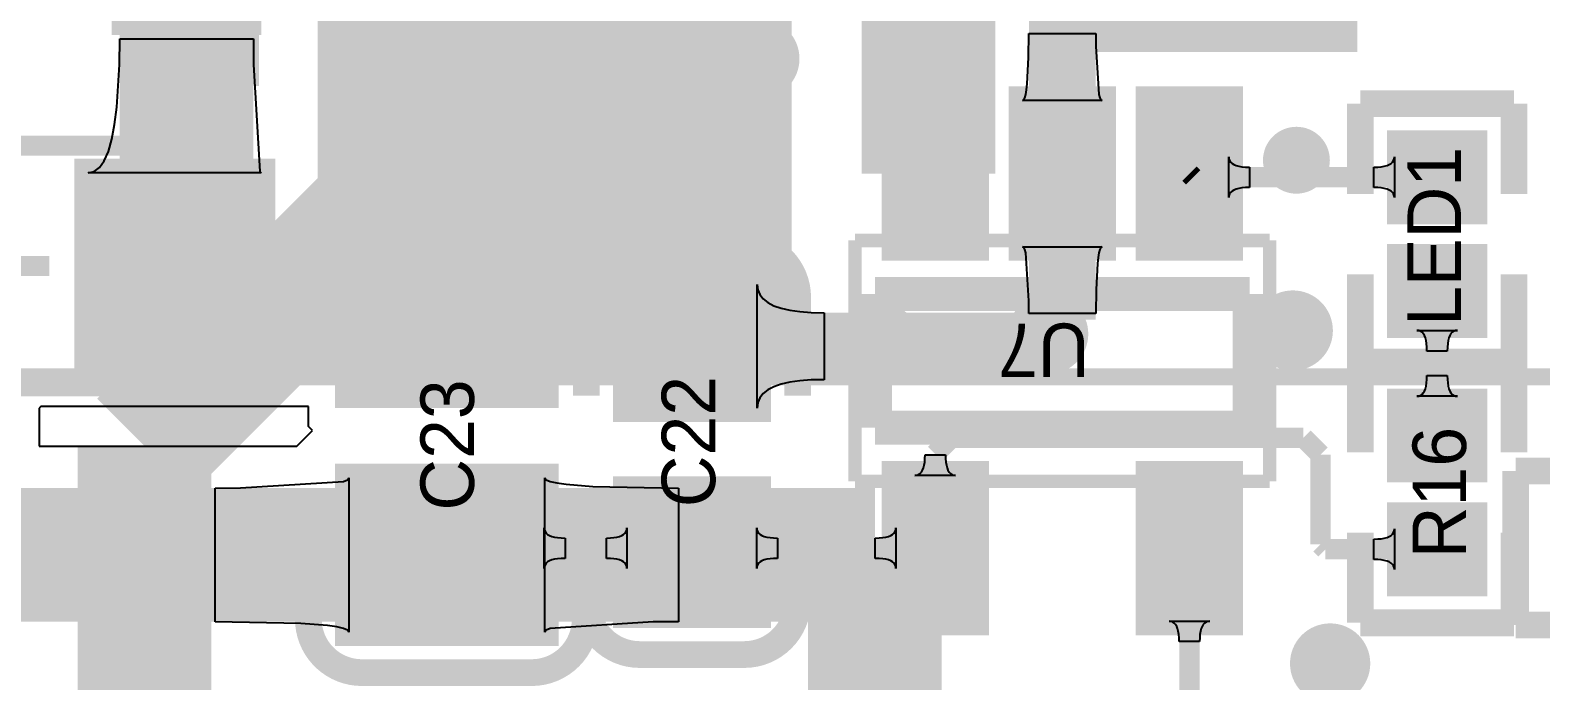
# Model space of a CAD drawing. Extents: x 53.3 to 135, y 28 to 125.4.
# Drawn here: x 97.09 to 108.38, y 46.51 to 51.37 of the extents above; entities that cross this region are included whole.
import ezdxf

# ---------------------------------------------------------------- set-up
doc = ezdxf.new("R2010")
doc.units = 0
doc.header["$MEASUREMENT"] = 0
for name, color, linetype in [('BOTTOMLAYER', 5, 'CONTINUOUS'), ('BOTTOMOVERLAY', 54, 'CONTINUOUS'), ('MECHANICAL13', 56, 'CONTINUOUS'), ('MULTILAYER', 9, 'CONTINUOUS'), ('TOPLAYER', 1, 'CONTINUOUS'), ('TOPOVERLAY', 2, 'CONTINUOUS'), ('TOPPASTE', 8, 'CONTINUOUS'), ('TOPSOLDER', 216, 'CONTINUOUS')]:
    doc.layers.add(name, color=color, linetype=linetype)

msp = doc.modelspace()

# ---------------------------------------------------------------- linework, layer by layer
at = {"layer": 'BOTTOMLAYER', "const_width": 1.000001}
for points in [[(98.298, 50.9524), (98.298, 54.1274)], [(99.7458, 50.0634), (99.7458, 53.213)], [(97.9424, 48.26), (99.7458, 50.0634)], [(97.9424, 44.0182), (97.9424, 48.26)]]:
    msp.add_lwpolyline(points, dxfattribs=at)
at = {"layer": 'BOTTOMLAYER'}
for points, const_width in [([(106.3776, 51.5112, 1), (106.6776, 51.5112, 1)], 0.299999), ([(102.3898, 51.1556, 1), (102.6898, 51.1556, 1)], 0.299999), ([(98.098, 50.9524, 1), (98.498, 50.9524, 1)], 0.399999), ([(101.5516, 51.0286, 1), (101.8516, 51.0286, 1)], 0.299999), ([(100.6372, 50.7492, 1), (100.9372, 50.7492, 1)], 0.299999), ([(102.2374, 50.1142, 1), (102.5374, 50.1142, 1)], 0.299999), ([(101.0436, 49.4284, 1), (101.3436, 49.4284, 1)], 0.299999), ([(104.5488, 49.0982, 1), (104.8488, 49.0982, 1)], 0.299999), ([(106.3776, 49.1236, 1), (106.6776, 49.1236, 1)], 0.299999), ([(103.3042, 49.022, 1), (103.6042, 49.022, 1)], 0.299999), ([(106.657, 46.6344, 1), (106.957, 46.6344, 1)], 0.299999)]:
    msp.add_lwpolyline(points, format="xyb", close=True, dxfattribs=dict(at, const_width=const_width))
at = {"layer": 'BOTTOMOVERLAY', "const_width": 0.127}
msp.add_lwpolyline([(79.353113, 48.777027), (122.553136, 48.777027)], dxfattribs=at)
at = {"layer": 'MECHANICAL13', "const_width": 0.1}
for points in [[(103.254848, 47.996602), (103.254848, 49.796603)], [(103.254848, 49.796603), (106.354847, 49.796603)], [(106.354847, 47.996602), (106.354847, 49.796603)], [(103.254848, 47.996602), (106.354847, 47.996602)]]:
    msp.add_lwpolyline(points, dxfattribs=at)
at = {"layer": 'MULTILAYER'}
for points, const_width in [([(106.3776, 51.5112, 1), (106.6776, 51.5112, 1)], 0.299999), ([(102.3898, 51.1556, 1), (102.6898, 51.1556, 1)], 0.299999), ([(98.098, 50.9524, 1), (98.498, 50.9524, 1)], 0.399999), ([(101.5516, 51.0286, 1), (101.8516, 51.0286, 1)], 0.299999), ([(100.6372, 50.7492, 1), (100.9372, 50.7492, 1)], 0.299999), ([(102.2374, 50.1142, 1), (102.5374, 50.1142, 1)], 0.299999), ([(101.0436, 49.4284, 1), (101.3436, 49.4284, 1)], 0.299999), ([(104.5488, 49.0982, 1), (104.8488, 49.0982, 1)], 0.299999), ([(106.3776, 49.1236, 1), (106.6776, 49.1236, 1)], 0.299999), ([(103.3042, 49.022, 1), (103.6042, 49.022, 1)], 0.299999), ([(106.657, 46.6344, 1), (106.957, 46.6344, 1)], 0.299999)]:
    msp.add_lwpolyline(points, format="xyb", close=True, dxfattribs=dict(at, const_width=const_width))
at = {"layer": 'TOPLAYER'}
for p, q in [((97.75506, 51.113152), (97.757412, 51.303151)), ((97.757412, 51.303151), (98.75741, 51.303151)), ((98.75741, 51.303151), (98.757999, 51.113152)), ((104.552971, 51.163553), (104.554848, 51.343552)), ((104.554848, 51.343552), (105.054847, 51.343552)), ((105.054847, 51.343552), (105.055317, 51.248554)), ((104.543111, 50.968554), (104.552971, 51.163553)), ((105.055317, 51.248554), (105.077854, 50.888555)), ((97.736246, 50.79315), (97.75506, 51.113152)), ((98.757999, 51.113152), (98.804989, 50.313151)), ((104.537944, 50.923553), (104.543111, 50.968554)), ((104.507896, 50.843553), (104.516817, 50.848555)), ((105.101799, 50.843553), (104.507896, 50.843553)), ((104.516817, 50.848555), (104.5248, 50.863553)), ((104.5248, 50.863553), (104.531841, 50.888555)), ((104.531841, 50.888555), (104.537944, 50.923553)), ((105.077854, 50.888555), (105.084895, 50.863553)), ((105.084895, 50.863553), (105.092878, 50.848555)), ((105.092878, 50.848555), (105.101799, 50.843553)), ((97.719784, 50.66315), (97.736246, 50.79315)), ((97.698621, 50.55315), (97.719784, 50.66315)), ((97.672751, 50.46315), (97.698621, 50.55315)), ((97.606907, 50.343151), (97.642182, 50.39315)), ((97.642182, 50.39315), (97.672751, 50.46315)), ((106.048752, 50.116877), (106.048752, 50.42088)), ((106.048752, 50.42088), (106.050301, 50.40644)), ((106.050301, 50.40644), (106.054954, 50.393519)), ((106.054954, 50.393519), (106.062706, 50.382119)), ((106.062706, 50.382119), (106.07356, 50.372239)), ((106.07356, 50.372239), (106.087515, 50.363879)), ((107.249313, 50.363879), (107.263268, 50.372239)), ((107.263268, 50.372239), (107.274121, 50.382119)), ((107.274121, 50.382119), (107.281873, 50.393519)), ((107.281873, 50.393519), (107.286527, 50.40644)), ((107.286527, 50.40644), (107.288076, 50.42088)), ((107.288076, 50.42088), (107.288076, 50.116877)), ((97.522248, 50.303151), (97.56693, 50.313151)), ((98.81615, 50.303151), (97.522248, 50.303151)), ((97.56693, 50.313151), (97.606907, 50.343151)), ((98.804989, 50.313151), (98.81615, 50.303151)), ((106.087515, 50.363879), (106.104568, 50.357039)), ((106.104568, 50.357039), (106.124726, 50.351718)), ((106.124726, 50.351718), (106.147984, 50.347918)), ((106.147984, 50.347918), (106.174342, 50.34564)), ((106.174342, 50.34564), (106.203801, 50.344878)), ((106.203801, 50.344878), (106.203801, 50.192879)), ((107.133027, 50.344878), (107.162486, 50.34564)), ((107.133027, 50.192879), (107.133027, 50.344878)), ((107.162486, 50.34564), (107.188843, 50.347918)), ((107.188843, 50.347918), (107.212102, 50.351718)), ((107.212102, 50.351718), (107.232259, 50.357039)), ((107.232259, 50.357039), (107.249313, 50.363879)), ((106.054954, 50.144238), (106.050301, 50.131317)), ((106.062706, 50.155638), (106.054954, 50.144238)), ((106.07356, 50.165518), (106.062706, 50.155638)), ((106.087515, 50.173877), (106.07356, 50.165518)), ((106.104568, 50.180718), (106.087515, 50.173877)), ((106.124726, 50.186039), (106.104568, 50.180718)), ((106.147984, 50.189839), (106.124726, 50.186039)), ((106.174342, 50.192117), (106.147984, 50.189839)), ((106.203801, 50.192879), (106.174342, 50.192117)), ((107.162486, 50.192117), (107.133027, 50.192879)), ((107.188843, 50.189839), (107.162486, 50.192117)), ((107.212102, 50.186039), (107.188843, 50.189839)), ((107.232259, 50.180718), (107.212102, 50.186039)), ((107.249313, 50.173877), (107.232259, 50.180718)), ((107.263268, 50.165518), (107.249313, 50.173877)), ((107.274121, 50.155638), (107.263268, 50.165518)), ((107.281873, 50.144238), (107.274121, 50.155638)), ((107.286527, 50.131317), (107.281873, 50.144238)), ((106.050301, 50.131317), (106.048752, 50.116877)), ((107.288076, 50.116877), (107.286527, 50.131317)), ((104.516817, 49.74465), (104.507896, 49.749652)), ((104.507896, 49.749652), (105.101799, 49.749652)), ((104.5248, 49.729652), (104.516817, 49.74465)), ((104.531841, 49.70465), (104.5248, 49.729652)), ((104.554378, 49.344651), (104.531841, 49.70465)), ((105.077854, 49.70465), (105.071751, 49.669652)), ((105.084895, 49.729652), (105.077854, 49.70465)), ((105.092878, 49.74465), (105.084895, 49.729652)), ((105.101799, 49.749652), (105.092878, 49.74465)), ((105.066584, 49.624651), (105.056724, 49.429652)), ((105.071751, 49.669652), (105.066584, 49.624651)), ((102.523201, 48.544246), (102.523201, 49.468151)), ((102.523201, 49.468151), (102.528202, 49.427879)), ((102.528202, 49.427879), (102.543201, 49.391847)), ((102.543201, 49.391847), (102.568202, 49.360056)), ((102.568202, 49.360056), (102.603201, 49.332502)), ((105.056724, 49.429652), (105.054847, 49.249653)), ((102.603201, 49.332502), (102.648202, 49.309188)), ((102.648202, 49.309188), (102.703201, 49.29011)), ((102.703201, 49.29011), (102.768202, 49.275274)), ((102.768202, 49.275274), (102.8432, 49.264677)), ((102.8432, 49.264677), (102.928202, 49.258317)), ((102.928202, 49.258317), (103.0232, 49.256198)), ((103.0232, 49.256198), (103.0232, 48.756199)), ((104.554848, 49.249653), (104.554378, 49.344651)), ((105.054847, 49.249653), (104.554848, 49.249653)), ((107.469419, 49.123425), (107.454979, 49.124974)), ((107.454979, 49.124974), (107.758982, 49.124974)), ((107.48234, 49.118771), (107.469419, 49.123425)), ((107.49374, 49.111019), (107.48234, 49.118771)), ((107.50362, 49.100166), (107.49374, 49.111019)), ((107.51198, 49.086211), (107.50362, 49.100166)), ((107.51882, 49.069158), (107.51198, 49.086211)), ((107.524141, 49.049), (107.51882, 49.069158)), ((107.527941, 49.025741), (107.524141, 49.049)), ((107.530219, 48.999384), (107.527941, 49.025741)), ((107.68602, 49.025741), (107.683742, 48.999384)), ((107.68982, 49.049), (107.68602, 49.025741)), ((107.695141, 49.069158), (107.68982, 49.049)), ((107.701982, 49.086211), (107.695141, 49.069158)), ((107.710341, 49.100166), (107.701982, 49.086211)), ((107.720221, 49.111019), (107.710341, 49.100166)), ((107.731621, 49.118771), (107.720221, 49.111019)), ((107.744542, 49.123425), (107.731621, 49.118771)), ((107.758982, 49.124974), (107.744542, 49.123425)), ((107.530981, 48.969925), (107.530219, 48.999384)), ((107.68298, 48.969925), (107.530981, 48.969925)), ((107.683742, 48.999384), (107.68298, 48.969925)), ((107.530219, 48.757972), (107.530981, 48.787431)), ((107.530981, 48.787431), (107.68298, 48.787431)), ((107.68298, 48.787431), (107.683742, 48.757972)), ((102.603201, 48.679895), (102.568202, 48.652341)), ((102.648202, 48.70321), (102.603201, 48.679895)), ((102.703201, 48.722288), (102.648202, 48.70321)), ((102.768202, 48.737124), (102.703201, 48.722288)), ((102.8432, 48.747721), (102.768202, 48.737124)), ((102.928202, 48.754081), (102.8432, 48.747721)), ((103.0232, 48.756199), (102.928202, 48.754081)), ((107.51198, 48.671145), (107.51882, 48.688198)), ((107.51882, 48.688198), (107.524141, 48.708356)), ((107.524141, 48.708356), (107.527941, 48.731614)), ((107.527941, 48.731614), (107.530219, 48.757972)), ((107.683742, 48.757972), (107.68602, 48.731614)), ((107.68602, 48.731614), (107.68982, 48.708356)), ((107.68982, 48.708356), (107.695141, 48.688198)), ((107.695141, 48.688198), (107.701982, 48.671145)), ((102.528202, 48.584518), (102.523201, 48.544246)), ((102.543201, 48.62055), (102.528202, 48.584518)), ((102.568202, 48.652341), (102.543201, 48.62055)), ((107.454979, 48.632382), (107.469419, 48.633931)), ((107.758982, 48.632382), (107.454979, 48.632382)), ((107.469419, 48.633931), (107.48234, 48.638584)), ((107.48234, 48.638584), (107.49374, 48.646337)), ((107.49374, 48.646337), (107.50362, 48.65719)), ((107.50362, 48.65719), (107.51198, 48.671145)), ((107.701982, 48.671145), (107.710341, 48.65719)), ((107.710341, 48.65719), (107.720221, 48.646337)), ((107.720221, 48.646337), (107.731621, 48.638584)), ((107.731621, 48.638584), (107.744542, 48.633931)), ((107.744542, 48.633931), (107.758982, 48.632382)), ((97.169201, 48.556202), (97.155, 48.542001)), ((97.155, 48.542001), (97.155, 48.26)), ((97.169204, 48.5562), (97.169201, 48.556202)), ((99.169197, 48.5562), (97.169204, 48.5562)), ((99.169197, 48.404991), (99.169197, 48.5562)), ((99.081798, 48.26), (99.197993, 48.376195)), ((99.197993, 48.376195), (99.169197, 48.404991)), ((97.155, 48.26), (99.081798, 48.26)), ((103.766689, 48.096322), (103.77201, 48.11648)), ((103.77201, 48.11648), (103.77581, 48.139739)), ((103.77581, 48.139739), (103.778088, 48.166096)), ((103.778088, 48.166096), (103.778848, 48.195555)), ((103.778848, 48.195555), (103.930851, 48.195555)), ((103.930851, 48.195555), (103.931611, 48.166096)), ((103.931611, 48.166096), (103.933889, 48.139739)), ((103.933889, 48.139739), (103.937689, 48.11648)), ((103.937689, 48.11648), (103.94301, 48.096322)), ((99.431048, 47.995446), (99.461048, 48.008527)), ((99.461048, 48.008527), (99.471048, 48.023148)), ((99.471048, 48.023148), (99.471048, 46.869246)), ((100.934952, 46.869246), (100.934952, 48.023148)), ((100.934952, 48.023148), (100.944952, 48.008527)), ((100.944952, 48.008527), (100.974952, 47.995446)), ((103.702848, 48.040506), (103.717288, 48.042055)), ((104.006851, 48.040506), (103.702848, 48.040506)), ((103.717288, 48.042055), (103.730209, 48.046709)), ((103.730209, 48.046709), (103.741609, 48.054461)), ((103.741609, 48.054461), (103.751489, 48.065314)), ((103.751489, 48.065314), (103.759848, 48.079269)), ((103.759848, 48.079269), (103.766689, 48.096322)), ((103.94301, 48.096322), (103.949851, 48.079269)), ((103.949851, 48.079269), (103.95821, 48.065314)), ((103.95821, 48.065314), (103.96809, 48.054461)), ((103.96809, 48.054461), (103.97949, 48.046709)), ((103.97949, 48.046709), (103.992411, 48.042055)), ((103.992411, 48.042055), (104.006851, 48.040506)), ((98.471048, 47.946198), (98.661047, 47.946965)), ((98.471048, 46.946195), (98.471048, 47.946198)), ((98.661047, 47.946965), (99.431048, 47.995446)), ((100.974952, 47.995446), (101.024952, 47.983902)), ((101.024952, 47.983902), (101.094951, 47.973899)), ((101.094951, 47.973899), (101.294951, 47.95851)), ((101.294951, 47.95851), (101.934952, 47.946198)), ((101.934952, 47.946198), (101.934952, 46.946195)), ((100.931904, 47.344602), (100.931904, 47.648604)), ((100.931904, 47.648604), (100.933453, 47.634164)), ((100.933453, 47.634164), (100.938106, 47.621243)), ((100.938106, 47.621243), (100.945859, 47.609844)), ((100.945859, 47.609844), (100.956712, 47.599963)), ((100.956712, 47.599963), (100.970667, 47.591604)), ((100.970667, 47.591604), (100.98772, 47.584764)), ((100.98772, 47.584764), (101.007878, 47.579443)), ((101.007878, 47.579443), (101.031137, 47.575643)), ((101.031137, 47.575643), (101.057494, 47.573364)), ((101.057494, 47.573364), (101.086953, 47.572605)), ((101.086953, 47.572605), (101.086953, 47.420601)), ((101.397298, 47.572605), (101.426178, 47.573364)), ((101.397298, 47.420601), (101.397298, 47.572605)), ((101.426178, 47.573364), (101.452017, 47.575643)), ((101.452017, 47.575643), (101.474819, 47.579443)), ((101.474819, 47.579443), (101.49458, 47.584764)), ((101.49458, 47.584764), (101.511298, 47.591604)), ((101.511298, 47.591604), (101.524979, 47.599963)), ((101.524979, 47.599963), (101.535619, 47.609844)), ((101.535619, 47.609844), (101.543218, 47.621243)), ((101.543218, 47.621243), (101.54778, 47.634164)), ((101.54778, 47.634164), (101.549299, 47.648604)), ((101.549299, 47.648604), (101.549299, 47.344602)), ((102.520153, 47.344602), (102.520153, 47.648604)), ((102.520153, 47.648604), (102.521702, 47.634164)), ((102.521702, 47.634164), (102.526356, 47.621243)), ((102.526356, 47.621243), (102.534108, 47.609844)), ((102.534108, 47.609844), (102.544961, 47.599963)), ((102.544961, 47.599963), (102.558916, 47.591604)), ((102.558916, 47.591604), (102.57597, 47.584764)), ((102.57597, 47.584764), (102.596127, 47.579443)), ((102.596127, 47.579443), (102.619386, 47.575643)), ((102.619386, 47.575643), (102.645743, 47.573364)), ((102.645743, 47.573364), (102.675202, 47.572605)), ((102.675202, 47.572605), (102.675202, 47.420601)), ((103.405897, 47.572605), (103.435356, 47.573364)), ((103.405897, 47.420601), (103.405897, 47.572605)), ((103.435356, 47.573364), (103.461713, 47.575643)), ((103.461713, 47.575643), (103.484972, 47.579443)), ((103.484972, 47.579443), (103.50513, 47.584764)), ((103.50513, 47.584764), (103.522183, 47.591604)), ((103.522183, 47.591604), (103.536138, 47.599963)), ((103.536138, 47.599963), (103.546991, 47.609844)), ((103.546991, 47.609844), (103.554743, 47.621243)), ((103.554743, 47.621243), (103.559397, 47.634164)), ((103.559397, 47.634164), (103.560946, 47.648604)), ((103.560946, 47.648604), (103.560946, 47.344602)), ((107.133027, 47.564477), (107.162486, 47.565239)), ((107.133027, 47.412478), (107.133027, 47.564477)), ((107.162486, 47.565239), (107.188843, 47.567517)), ((107.188843, 47.567517), (107.212102, 47.571317)), ((107.212102, 47.571317), (107.232259, 47.576638)), ((107.232259, 47.576638), (107.249313, 47.583479)), ((107.249313, 47.583479), (107.263268, 47.591838)), ((107.263268, 47.591838), (107.274121, 47.601718)), ((107.274121, 47.601718), (107.281873, 47.613118)), ((107.281873, 47.613118), (107.286527, 47.626039)), ((107.286527, 47.626039), (107.288076, 47.640479)), ((107.288076, 47.640479), (107.288076, 47.336476)), ((100.933453, 47.359042), (100.931904, 47.344602)), ((100.938106, 47.371963), (100.933453, 47.359042)), ((100.945859, 47.383362), (100.938106, 47.371963)), ((100.956712, 47.393243), (100.945859, 47.383362)), ((100.970667, 47.401602), (100.956712, 47.393243)), ((100.98772, 47.408442), (100.970667, 47.401602)), ((101.007878, 47.413763), (100.98772, 47.408442)), ((101.031137, 47.417563), (101.007878, 47.413763)), ((101.057494, 47.419842), (101.031137, 47.417563)), ((101.086953, 47.420601), (101.057494, 47.419842)), ((101.426178, 47.419842), (101.397298, 47.420601)), ((101.452017, 47.417563), (101.426178, 47.419842)), ((101.474819, 47.413763), (101.452017, 47.417563)), ((101.49458, 47.408442), (101.474819, 47.413763)), ((101.511298, 47.401602), (101.49458, 47.408442)), ((101.524979, 47.393243), (101.511298, 47.401602)), ((101.535619, 47.383362), (101.524979, 47.393243)), ((101.543218, 47.371963), (101.535619, 47.383362)), ((101.54778, 47.359042), (101.543218, 47.371963)), ((101.549299, 47.344602), (101.54778, 47.359042)), ((102.521702, 47.359042), (102.520153, 47.344602)), ((102.526356, 47.371963), (102.521702, 47.359042)), ((102.534108, 47.383362), (102.526356, 47.371963)), ((102.544961, 47.393243), (102.534108, 47.383362)), ((102.558916, 47.401602), (102.544961, 47.393243)), ((102.57597, 47.408442), (102.558916, 47.401602)), ((102.596127, 47.413763), (102.57597, 47.408442)), ((102.619386, 47.417563), (102.596127, 47.413763)), ((102.645743, 47.419842), (102.619386, 47.417563)), ((102.675202, 47.420601), (102.645743, 47.419842)), ((103.435356, 47.419842), (103.405897, 47.420601)), ((103.461713, 47.417563), (103.435356, 47.419842)), ((103.484972, 47.413763), (103.461713, 47.417563)), ((103.50513, 47.408442), (103.484972, 47.413763)), ((103.522183, 47.401602), (103.50513, 47.408442)), ((103.536138, 47.393243), (103.522183, 47.401602)), ((103.546991, 47.383362), (103.536138, 47.393243)), ((103.554743, 47.371963), (103.546991, 47.383362)), ((103.559397, 47.359042), (103.554743, 47.371963)), ((103.560946, 47.344602), (103.559397, 47.359042)), ((107.162486, 47.411716), (107.133027, 47.412478)), ((107.188843, 47.409438), (107.162486, 47.411716)), ((107.212102, 47.405638), (107.188843, 47.409438)), ((107.232259, 47.400317), (107.212102, 47.405638)), ((107.249313, 47.393476), (107.232259, 47.400317)), ((107.263268, 47.385117), (107.249313, 47.393476)), ((107.274121, 47.375237), (107.263268, 47.385117)), ((107.281873, 47.363837), (107.274121, 47.375237)), ((107.286527, 47.350916), (107.281873, 47.363837)), ((107.288076, 47.336476), (107.286527, 47.350916)), ((99.111049, 46.933884), (98.471048, 46.946195)), ((99.311049, 46.918494), (99.111049, 46.933884)), ((99.381048, 46.908491), (99.311049, 46.918494)), ((99.431048, 46.896947), (99.381048, 46.908491)), ((99.461048, 46.883866), (99.431048, 46.896947)), ((99.471048, 46.869246), (99.461048, 46.883866)), ((100.944952, 46.883866), (100.934952, 46.869246)), ((100.974952, 46.896947), (100.944952, 46.883866)), ((101.744953, 46.945428), (100.974952, 46.896947)), ((101.934952, 46.946195), (101.744953, 46.945428)), ((105.617287, 46.948133), (105.602847, 46.949652)), ((105.602847, 46.949652), (105.906849, 46.949652)), ((105.630208, 46.943571), (105.617287, 46.948133)), ((105.641607, 46.935972), (105.630208, 46.943571)), ((105.651488, 46.925332), (105.641607, 46.935972)), ((105.659847, 46.911651), (105.651488, 46.925332)), ((105.666687, 46.894933), (105.659847, 46.911651)), ((105.672009, 46.875172), (105.666687, 46.894933)), ((105.675808, 46.85237), (105.672009, 46.875172)), ((105.837688, 46.875172), (105.833888, 46.85237)), ((105.843009, 46.894933), (105.837688, 46.875172)), ((105.849849, 46.911651), (105.843009, 46.894933)), ((105.858208, 46.925332), (105.849849, 46.911651)), ((105.868089, 46.935972), (105.858208, 46.925332)), ((105.879489, 46.943571), (105.868089, 46.935972)), ((105.892409, 46.948133), (105.879489, 46.943571)), ((105.906849, 46.949652), (105.892409, 46.948133)), ((105.678087, 46.826531), (105.675808, 46.85237)), ((105.678849, 46.797651), (105.678087, 46.826531)), ((105.830848, 46.797651), (105.678849, 46.797651)), ((105.83161, 46.826531), (105.830848, 46.797651)), ((105.833888, 46.85237), (105.83161, 46.826531))]:
    msp.add_line(p, q, dxfattribs=at)
for points, const_width in [([(103.804847, 50.296602), (103.804847, 53.822796)], 1.000001), ([(98.257411, 49.6062), (98.257411, 51.8922)], 1.000001), ([(104.804848, 50.296602), (104.804848, 51.695695)], 0.499999), ([(104.804848, 49.204248), (104.804848, 50.296602)], 0.499999), ([(105.754848, 50.296602), (105.782572, 50.268878)], 0.152001), ([(105.782572, 50.268878), (107.606981, 50.268878)], 0.152001), ([(107.606981, 48.338478), (107.606981, 49.418878)], 0.152001), ([(104.6988, 49.0982), (104.804848, 49.204248)], 0.499999), ([(102.03625, 49.006199), (104.606799, 49.006199)], 0.499999), ([(104.606799, 49.006199), (104.6988, 49.0982)], 0.499999), ([(103.854849, 48.2006), (103.976856, 48.322606)], 0.152001), ([(103.976856, 48.322606), (106.607529, 48.322606)], 0.152001), ([(106.607529, 48.322606), (106.73525, 48.194885)], 0.152001), ([(103.854849, 47.496603), (103.854849, 48.2006)], 0.152001), ([(106.73525, 47.525), (106.73525, 48.194885)], 0.152001), ([(95.047803, 47.446197), (100.203, 47.446197)], 1.000001), ([(100.203, 47.446197), (103.4034, 47.446197)], 1.000001), ([(103.4034, 43.0022), (103.4034, 47.446197)], 1.000001), ([(99.95345, 47.447797), (100.002256, 47.496603)], 0.152001), ([(100.002256, 47.496603), (103.854849, 47.496603)], 0.152001), ([(105.754848, 45.857005), (105.754848, 47.496603)], 0.152001), ([(106.73525, 47.525), (106.771773, 47.488478)], 0.152001), ([(106.771773, 47.488478), (107.606981, 47.488478)], 0.152001)]:
    msp.add_lwpolyline(points, dxfattribs=dict(at, const_width=const_width))
for points, const_width in [([(106.3776, 51.5112, 1), (106.6776, 51.5112, 1)], 0.299999), ([(102.3898, 51.1556, 1), (102.6898, 51.1556, 1)], 0.299999), ([(98.098, 50.9524, 1), (98.498, 50.9524, 1)], 0.399999), ([(101.5516, 51.0286, 1), (101.8516, 51.0286, 1)], 0.299999), ([(100.6372, 50.7492, 1), (100.9372, 50.7492, 1)], 0.299999), ([(102.2374, 50.1142, 1), (102.5374, 50.1142, 1)], 0.299999), ([(101.0436, 49.4284, 1), (101.3436, 49.4284, 1)], 0.299999), ([(104.5488, 49.0982, 1), (104.8488, 49.0982, 1)], 0.299999), ([(106.3776, 49.1236, 1), (106.6776, 49.1236, 1)], 0.299999), ([(103.3042, 49.022, 1), (103.6042, 49.022, 1)], 0.299999), ([(106.657, 46.6344, 1), (106.957, 46.6344, 1)], 0.299999)]:
    msp.add_lwpolyline(points, format="xyb", close=True, dxfattribs=dict(at, const_width=const_width))
for points in [[(104.8258, 51.2064), (107.0102, 51.2064), (104.8258, 54.8386), (107.0102, 54.8386)], [(99.2378, 48.723888), (102.780247, 48.723888), (99.2378, 52.755797), (102.780247, 52.755797)], [(103.55485, 49.746604), (104.154849, 49.746604), (103.55485, 50.846601), (104.154849, 50.846601)], [(104.504848, 49.746604), (105.104847, 49.746604), (104.504848, 50.846601), (105.104847, 50.846601)], [(105.454849, 49.746604), (106.054848, 49.746604), (105.454849, 50.846601), (106.054848, 50.846601)], [(107.931981, 49.968879), (107.931981, 50.568878), (107.28198, 49.968879), (107.28198, 50.568878)], [(98.819198, 48.906201), (98.819198, 50.306199), (97.5192, 48.906201), (97.5192, 50.306199)], [(99.468, 49.806197), (99.468, 48.646199), (100.938, 49.806197), (100.938, 48.646199)], [(107.931981, 49.118878), (107.931981, 49.718877), (107.28198, 49.118878), (107.28198, 49.718877)], [(101.546251, 49.471199), (101.546251, 48.541198), (102.526249, 49.471199), (102.526249, 48.541198)], [(107.931981, 48.038479), (107.931981, 48.638478), (107.28198, 48.038479), (107.28198, 48.638478)], [(99.468, 48.026196), (99.468, 46.866198), (100.938, 48.026196), (100.938, 46.866198)], [(103.55485, 46.946604), (104.154849, 46.946604), (103.55485, 48.046602), (104.154849, 48.046602)], [(105.454849, 46.946604), (106.054848, 46.946604), (105.454849, 48.046602), (106.054848, 48.046602)], [(101.546251, 47.931197), (101.546251, 47.001196), (102.526249, 47.931197), (102.526249, 47.001196)], [(107.931981, 47.188478), (107.931981, 47.788477), (107.28198, 47.188478), (107.28198, 47.788477)]]:
    msp.add_solid(points, dxfattribs=at)
at = {"layer": 'TOPOVERLAY'}
for points, const_width in [([(107.031983, 50.818875), (108.181983, 50.818875)], 0.2), ([(107.031983, 50.143875), (107.031983, 50.818875)], 0.2), ([(108.181983, 50.143875), (108.181983, 50.818875)], 0.2), ([(95.0692, 50.506201), (97.8692, 50.506201)], 0.15), ([(99.568, 50.106199), (100.838, 50.106199)], 0.2), ([(99.168001, 48.786197), (99.168001, 49.706197)], 0.2), ([(101.238004, 48.786202), (101.238004, 49.706202)], 0.2), ([(101.646251, 49.771196), (102.426249, 49.771196)], 0.2), ([(95.7072, 49.6062), (97.2312, 49.6062)], 0.15), ([(107.031983, 48.868876), (107.031983, 49.543876)], 0.2), ([(108.181983, 48.868876), (108.181983, 49.543876)], 0.2), ([(101.246249, 48.636197), (101.246249, 49.371197)], 0.2), ([(102.826251, 48.636197), (102.826251, 49.371197)], 0.2), ([(103.404848, 49.396602), (106.204847, 49.396602)], 0.254), ([(103.404848, 48.396604), (103.404848, 49.396602)], 0.254), ([(106.204847, 48.396604), (106.204847, 49.396602)], 0.254), ([(107.031983, 48.888475), (108.181983, 48.888475)], 0.2), ([(107.031983, 48.213475), (107.031983, 48.888475)], 0.2), ([(107.031983, 48.868876), (108.181983, 48.868876)], 0.2), ([(108.181983, 48.213475), (108.181983, 48.888475)], 0.2), ([(95.0692, 48.706199), (97.8692, 48.706199)], 0.15), ([(103.404848, 48.396604), (106.204847, 48.396604)], 0.254), ([(108.194201, 48.073003), (108.869201, 48.073003)], 0.2), ([(108.194201, 46.923002), (108.194201, 48.073003)], 0.2), ([(99.168001, 46.966198), (99.168001, 47.886198)], 0.2), ([(101.238004, 46.966195), (101.238004, 47.886196)], 0.2), ([(101.246247, 47.101194), (101.246247, 47.836193)], 0.2), ([(102.826251, 47.101196), (102.826251, 47.836196)], 0.2), ([(107.031983, 46.938476), (107.031983, 47.613476)], 0.2), ([(108.181983, 46.938476), (108.181983, 47.613476)], 0.2), ([(107.031983, 46.938476), (108.181983, 46.938476)], 0.2), ([(108.194201, 46.923002), (108.869201, 46.923002)], 0.2), ([(101.646251, 46.701197), (102.426249, 46.701197)], 0.2), ([(99.568, 46.566198), (100.838, 46.566198)], 0.2)]:
    msp.add_lwpolyline(points, dxfattribs=dict(at, const_width=const_width))
for points, const_width in [([(106.67985, 50.396605, 1), (106.429848, 50.396605, 1)], 0.249999), ([(106.367349, 50.396605, 1), (106.492347, 50.396605, 1)], 0.124998), ([(106.617351, 50.396605, 1), (106.742349, 50.396605, 1)], 0.124998), ([(99.517998, 50.106199, 1), (99.617997, 50.106199, 1)], 0.1), ([(100.788005, 50.106202, 1), (100.888005, 50.106202, 1)], 0.1), ([(99.117998, 49.706197, 1), (99.217998, 49.706197, 1)], 0.1), ([(101.188004, 49.706202, 1), (101.288004, 49.706202, 1)], 0.1), ([(101.596251, 49.771196, 1), (101.696251, 49.771196, 1)], 0.1), ([(102.376252, 49.771196, 1), (102.476252, 49.771196, 1)], 0.1), ([(101.196249, 49.371197, 1), (101.296249, 49.371197, 1)], 0.1), ([(102.776254, 49.371197, 1), (102.876253, 49.371197, 1)], 0.1), ([(101.196247, 47.101194, 1), (101.296246, 47.101194, 1)], 0.1), ([(102.776251, 47.101196, 1), (102.876251, 47.101196, 1)], 0.1), ([(99.118001, 46.966198, 1), (99.218001, 46.966198, 1)], 0.1), ([(101.188004, 46.966195, 1), (101.288004, 46.966195, 1)], 0.1), ([(101.596248, 46.701194, 1), (101.696248, 46.701194, 1)], 0.1), ([(102.376249, 46.701197, 1), (102.476249, 46.701197, 1)], 0.1), ([(99.518, 46.566198, 1), (99.618, 46.566198, 1)], 0.1), ([(100.788003, 46.566196, 1), (100.888002, 46.566196, 1)], 0.1)]:
    msp.add_lwpolyline(points, format="xyb", close=True, dxfattribs=dict(at, const_width=const_width))
at = {"layer": 'TOPOVERLAY', "const_width": 0.2}
for points in [[(99.167998, 49.706197, -0.414213), (99.567997, 50.106199)], [(100.838005, 50.106202, -0.414214), (101.238004, 49.706202)], [(101.246249, 49.371197, -0.414213), (101.646251, 49.771196)], [(102.426252, 49.771196, -0.414213), (102.826254, 49.371197)], [(101.646248, 46.701194, -0.414213), (101.246247, 47.101194)], [(102.826251, 47.101196, -0.414213), (102.426249, 46.701197)], [(99.568, 46.566198, -0.414214), (99.168001, 46.966198)], [(101.238004, 46.966195, -0.414213), (100.838003, 46.566196)]]:
    msp.add_lwpolyline(points, format="xyb", dxfattribs=at)
at = {"layer": 'TOPPASTE'}
for points in [[(103.55485, 49.746604), (104.154849, 49.746604), (103.55485, 50.846601), (104.154849, 50.846601)], [(104.504848, 49.746604), (105.104847, 49.746604), (104.504848, 50.846601), (105.104847, 50.846601)], [(105.454849, 49.746604), (106.054848, 49.746604), (105.454849, 50.846601), (106.054848, 50.846601)], [(107.931981, 49.968879), (107.931981, 50.568878), (107.28198, 49.968879), (107.28198, 50.568878)], [(98.819198, 48.906201), (98.819198, 50.306199), (97.5192, 48.906201), (97.5192, 50.306199)], [(99.468, 49.806197), (99.468, 48.646199), (100.938, 49.806197), (100.938, 48.646199)], [(107.931981, 49.118878), (107.931981, 49.718877), (107.28198, 49.118878), (107.28198, 49.718877)], [(101.546251, 49.471199), (101.546251, 48.541198), (102.526249, 49.471199), (102.526249, 48.541198)], [(107.931981, 48.038479), (107.931981, 48.638478), (107.28198, 48.038479), (107.28198, 48.638478)], [(99.468, 48.026196), (99.468, 46.866198), (100.938, 48.026196), (100.938, 46.866198)], [(103.55485, 46.946604), (104.154849, 46.946604), (103.55485, 48.046602), (104.154849, 48.046602)], [(105.454849, 46.946604), (106.054848, 46.946604), (105.454849, 48.046602), (106.054848, 48.046602)], [(101.546251, 47.931197), (101.546251, 47.001196), (102.526249, 47.931197), (102.526249, 47.001196)], [(107.931981, 47.188478), (107.931981, 47.788477), (107.28198, 47.188478), (107.28198, 47.788477)]]:
    msp.add_solid(points, dxfattribs=at)
at = {"layer": 'TOPSOLDER'}
for points in [[(97.698611, 51.3334), (98.816211, 51.3334), (97.698611, 52.451), (98.816211, 52.451)], [(103.45325, 49.645004), (104.256449, 49.645004), (103.45325, 50.948201), (104.256449, 50.948201)], [(104.403248, 49.645004), (105.206447, 49.645004), (104.403248, 50.948201), (105.206447, 50.948201)], [(105.353249, 49.645004), (106.156448, 49.645004), (105.353249, 50.948201), (106.156448, 50.948201)], [(107.982781, 49.918079), (107.982781, 50.619678), (107.23118, 49.918079), (107.23118, 50.619678)], [(98.920798, 48.804601), (98.920798, 50.407799), (97.4176, 48.804601), (97.4176, 50.407799)], [(99.3664, 49.907797), (99.3664, 48.544599), (101.0396, 49.907797), (101.0396, 48.544599)], [(107.982781, 49.068078), (107.982781, 49.769677), (107.23118, 49.068078), (107.23118, 49.769677)], [(101.444651, 49.572799), (101.444651, 48.439598), (102.627849, 49.572799), (102.627849, 48.439598)], [(107.982781, 47.987679), (107.982781, 48.689278), (107.23118, 47.987679), (107.23118, 48.689278)], [(99.3664, 48.127796), (99.3664, 46.764598), (101.0396, 48.127796), (101.0396, 46.764598)], [(103.45325, 46.845004), (104.256449, 46.845004), (103.45325, 48.148202), (104.256449, 48.148202)], [(105.353249, 46.845004), (106.156448, 46.845004), (105.353249, 48.148202), (106.156448, 48.148202)], [(101.444651, 48.032797), (101.444651, 46.899596), (102.627849, 48.032797), (102.627849, 46.899596)], [(107.982781, 47.137678), (107.982781, 47.839277), (107.23118, 47.137678), (107.23118, 47.839277)]]:
    msp.add_solid(points, dxfattribs=at)

# ---------------------------------------------------------------- texts
at = {"layer": 'TOPOVERLAY'}
for s, rotation, p in [('LED1', 90, (107.784781, 49.158075)), ('U7', 180, (105.00805, 49.176)), ('C23', 90, (100.4062, 47.7774)), ('C22', 90, (102.2096, 47.8028)), ('R16', 90, (107.823, 47.4218))]:
    msp.add_text(s, height=0.399999, rotation=rotation, dxfattribs=at).set_placement(p)

doc.saveas('drawing.dxf')
